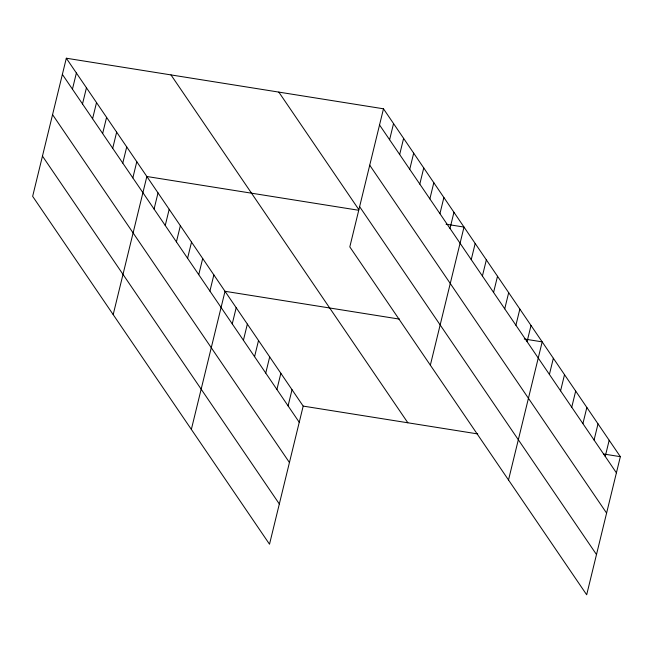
<?xml version="1.0" encoding="UTF-8"?>
<svg xmlns="http://www.w3.org/2000/svg" width="653" height="653" viewBox="0 0 653 653"><rect width="100%" height="100%" fill="white"/><g stroke="black" fill="none" stroke-linecap="round" stroke-linejoin="round"><path stroke-width="0.98" d="M66.32 58.223L32.65 196.333L269.518 544.21L303.188 406.101L66.32 58.223L383.482 108.79L620.35 456.667L586.68 594.777L349.812 246.899L383.482 108.79M72.442 89.175L76.385 73.005M82.507 103.966L86.449 87.788M92.579 118.748L96.522 102.57M102.643 133.53L106.586 117.36M112.708 148.321L116.65 132.143M122.78 163.103L126.723 146.925M132.845 177.885L136.787 161.715M113.189 314.615L146.852 176.498L358.358 210.217M154.075 209.074L158.018 192.896M165.242 225.473L169.192 209.295M176.416 241.871L180.359 225.701M187.582 258.27L191.525 242.1M198.749 274.668L202.691 258.498M209.915 291.075L213.858 274.897M191.353 429.413L225.024 291.295L399.579 319.129M232.248 323.872L236.19 307.702M243.414 340.27L247.356 324.1M254.58 356.669L258.523 340.499M265.747 373.075L269.689 356.897M276.913 389.474L280.855 373.296M288.079 405.872L292.022 389.702M389.604 139.742L393.547 123.572M399.669 154.532L403.611 138.354M409.741 169.315L413.684 153.137M419.806 184.097L423.748 167.927M429.87 198.879L433.812 182.709M439.942 213.67L443.885 197.492M450.007 228.452L453.949 212.282M430.343 365.182L464.014 227.064L446.072 224.208M471.237 259.641L475.18 243.463M482.404 276.039L486.346 259.861M493.57 292.438L497.513 276.268M504.736 308.836L508.679 292.666M515.911 325.235L519.853 309.065M527.077 341.641L531.02 325.463M508.516 479.979L542.186 341.862L524.245 339.005M549.41 374.438L553.352 358.268M560.576 390.837L564.519 374.667M571.742 407.235L575.685 391.065M582.909 423.634L586.851 407.464M594.075 440.04L598.017 423.862M605.241 456.439L609.184 440.261M303.188 406.101L477.743 433.927M603.405 453.966L620.35 456.667M379.54 124.96L616.408 472.837M369.729 165.201L606.596 513.078M359.623 206.658L596.491 554.536M278.815 92.097L358.791 209.556M170.98 74.907L407.856 422.785M62.378 74.393L299.245 422.271M52.567 114.634L289.434 462.512M42.461 156.091L279.329 503.969"/></g></svg>
